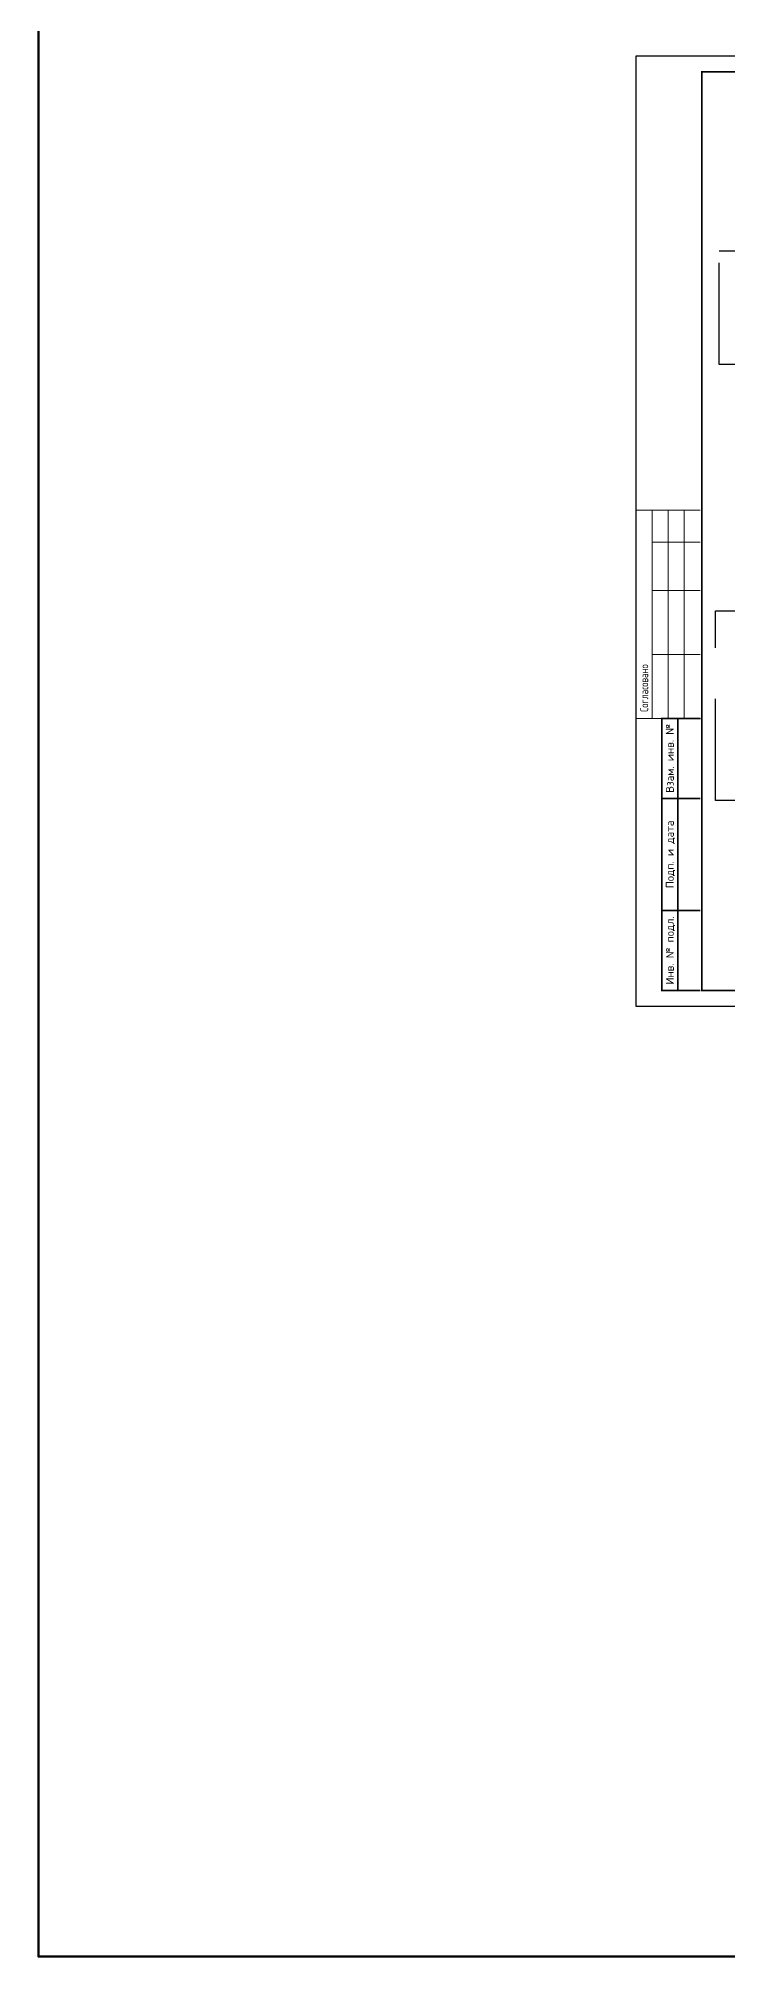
# Model space of a CAD drawing. Header units: metres. Extents: x -1525 to -1043, y -1331 to -1144.
# Drawn here: x -1524.9 to -1503.4, y -1331 to -1271.1 of the extents above; entities that cross this region are included whole.
import ezdxf
from ezdxf.enums import TextEntityAlignment as Align

# ---------------------------------------------------------------- set-up
doc = ezdxf.new("R2010")
doc.units = ezdxf.units.M
doc.header["$MEASUREMENT"] = 0
doc.linetypes.add('невидимая2', pattern=[4.7625, 3.175, -1.5875])
doc.layers.add('04-ЭО_схема', color=250, linetype='Continuous')
for name, color, linetype, lineweight in [('Лист', 7, 'Continuous', 0), ('Рамка', 7, 'Continuous', 0), ('ЭС', 5, 'Continuous', 30)]:
    doc.layers.add(name, color=color, linetype=linetype, lineweight=lineweight)
doc.styles.add('-ISOCPEUR-', font='isocpeur.ttf')
doc.styles.add('Times', font='CS_Gost2304.shx')

msp = doc.modelspace()

# ---------------------------------------------------------------- linework, layer by layer
msp.add_lwpolyline([(-1506.22162925, -1301.33848912), (-1506.22162925, -1271.63848912), (-1464.22162925, -1271.63848912), (-1464.22162925, -1301.33848912), (-1506.22162925, -1301.33848912)])
at = {"const_width": 0.05}
for points in [[(-1464.67162925, -1300.83848912), (-1504.17162925, -1300.83848912), (-1504.17162925, -1272.13848912), (-1464.67162925, -1272.13848912), (-1464.67162925, -1300.83848912)], [(-1504.22162925, -1300.83848912), (-1505.42162925, -1300.83848912), (-1505.42162925, -1292.33848912), (-1504.22162925, -1292.33848912)], [(-1504.92162925, -1292.33848912), (-1504.92162925, -1300.83848912)], [(-1505.42162925, -1294.83848912), (-1504.22162925, -1294.83848912)], [(-1505.42162925, -1298.33848912), (-1504.22162925, -1298.33848912)]]:
    msp.add_lwpolyline(points, dxfattribs=at)
at = {"layer": '04-ЭО_схема', "color": 7, "linetype": 'невидимая2', "elevation": 218.80989817}
for points in [[(-1497.95633856, -1281.28044876), (-1503.63101228, -1281.28044876), (-1503.63101228, -1277.72878565), (-1497.95633856, -1277.72878565), (-1490.78078702, -1277.72878565), (-1490.78078702, -1281.28044876)], [(-1503.74478062, -1288.97351734), (-1484.03579606, -1288.97351734), (-1484.03579606, -1294.90018044), (-1503.74478062, -1294.90018044)]]:
    msp.add_lwpolyline(points, close=True, dxfattribs=at)
at = {"layer": 'Лист', "color": 0, "lineweight": 18}
for points in [[(-1504.22162925, -1292.33848912), (-1506.22162925, -1292.33848912), (-1506.22162925, -1290.33848912), (-1506.22162925, -1288.33848912), (-1506.22162925, -1286.83848912), (-1506.22162925, -1285.83848912), (-1504.22162925, -1285.83848912)], [(-1505.72162925, -1292.33848912), (-1505.72162925, -1285.83848912)], [(-1505.22162925, -1292.33848912), (-1505.22162925, -1285.83848912)], [(-1504.72162925, -1292.33848912), (-1504.72162925, -1285.83848912)], [(-1505.72162925, -1286.83848912), (-1504.22162925, -1286.83848912)], [(-1505.72162925, -1288.33848912), (-1504.22162925, -1288.33848912)], [(-1505.72162925, -1290.33848912), (-1504.22162925, -1290.33848912)]]:
    msp.add_lwpolyline(points, dxfattribs=at)
at = {"layer": 'Рамка', "color": 7, "linetype": 'Continuous', "lineweight": 25}
msp.add_line((-1505.418124, -1292.33848912), (-1504.218124, -1292.33848912), dxfattribs=at)
at = {"layer": 'ЭС', "color": 1, "linetype": 'Continuous', "lineweight": 50}
msp.add_lwpolyline([(-1524.88347961, -1151.42392904), (-1222.21742353, -1151.42392904), (-1222.21742353, -1331.02456139), (-1524.88347961, -1331.02456139)], close=True, dxfattribs=at)

# ---------------------------------------------------------------- texts
at = {"style": '-ISOCPEUR-'}
for s, p in [('Взам. инв. №', (-1505.17162925, -1293.58848912)), ('Подп. и дата', (-1505.17162925, -1296.58848912)), ('Инв. № подл.', (-1505.17162925, -1299.58848912))]:
    msp.add_text(s, height=0.25, rotation=90, dxfattribs=at).set_placement(p, align=Align.MIDDLE_CENTER)
at = {"layer": 'Рамка', "color": 0, "lineweight": 18, "style": 'Times'}
msp.add_text('Согласовано', height=0.25, rotation=90, dxfattribs=at).set_placement((-1505.97162925, -1292.13848912), align=Align.MIDDLE_LEFT)

doc.saveas('drawing.dxf')
